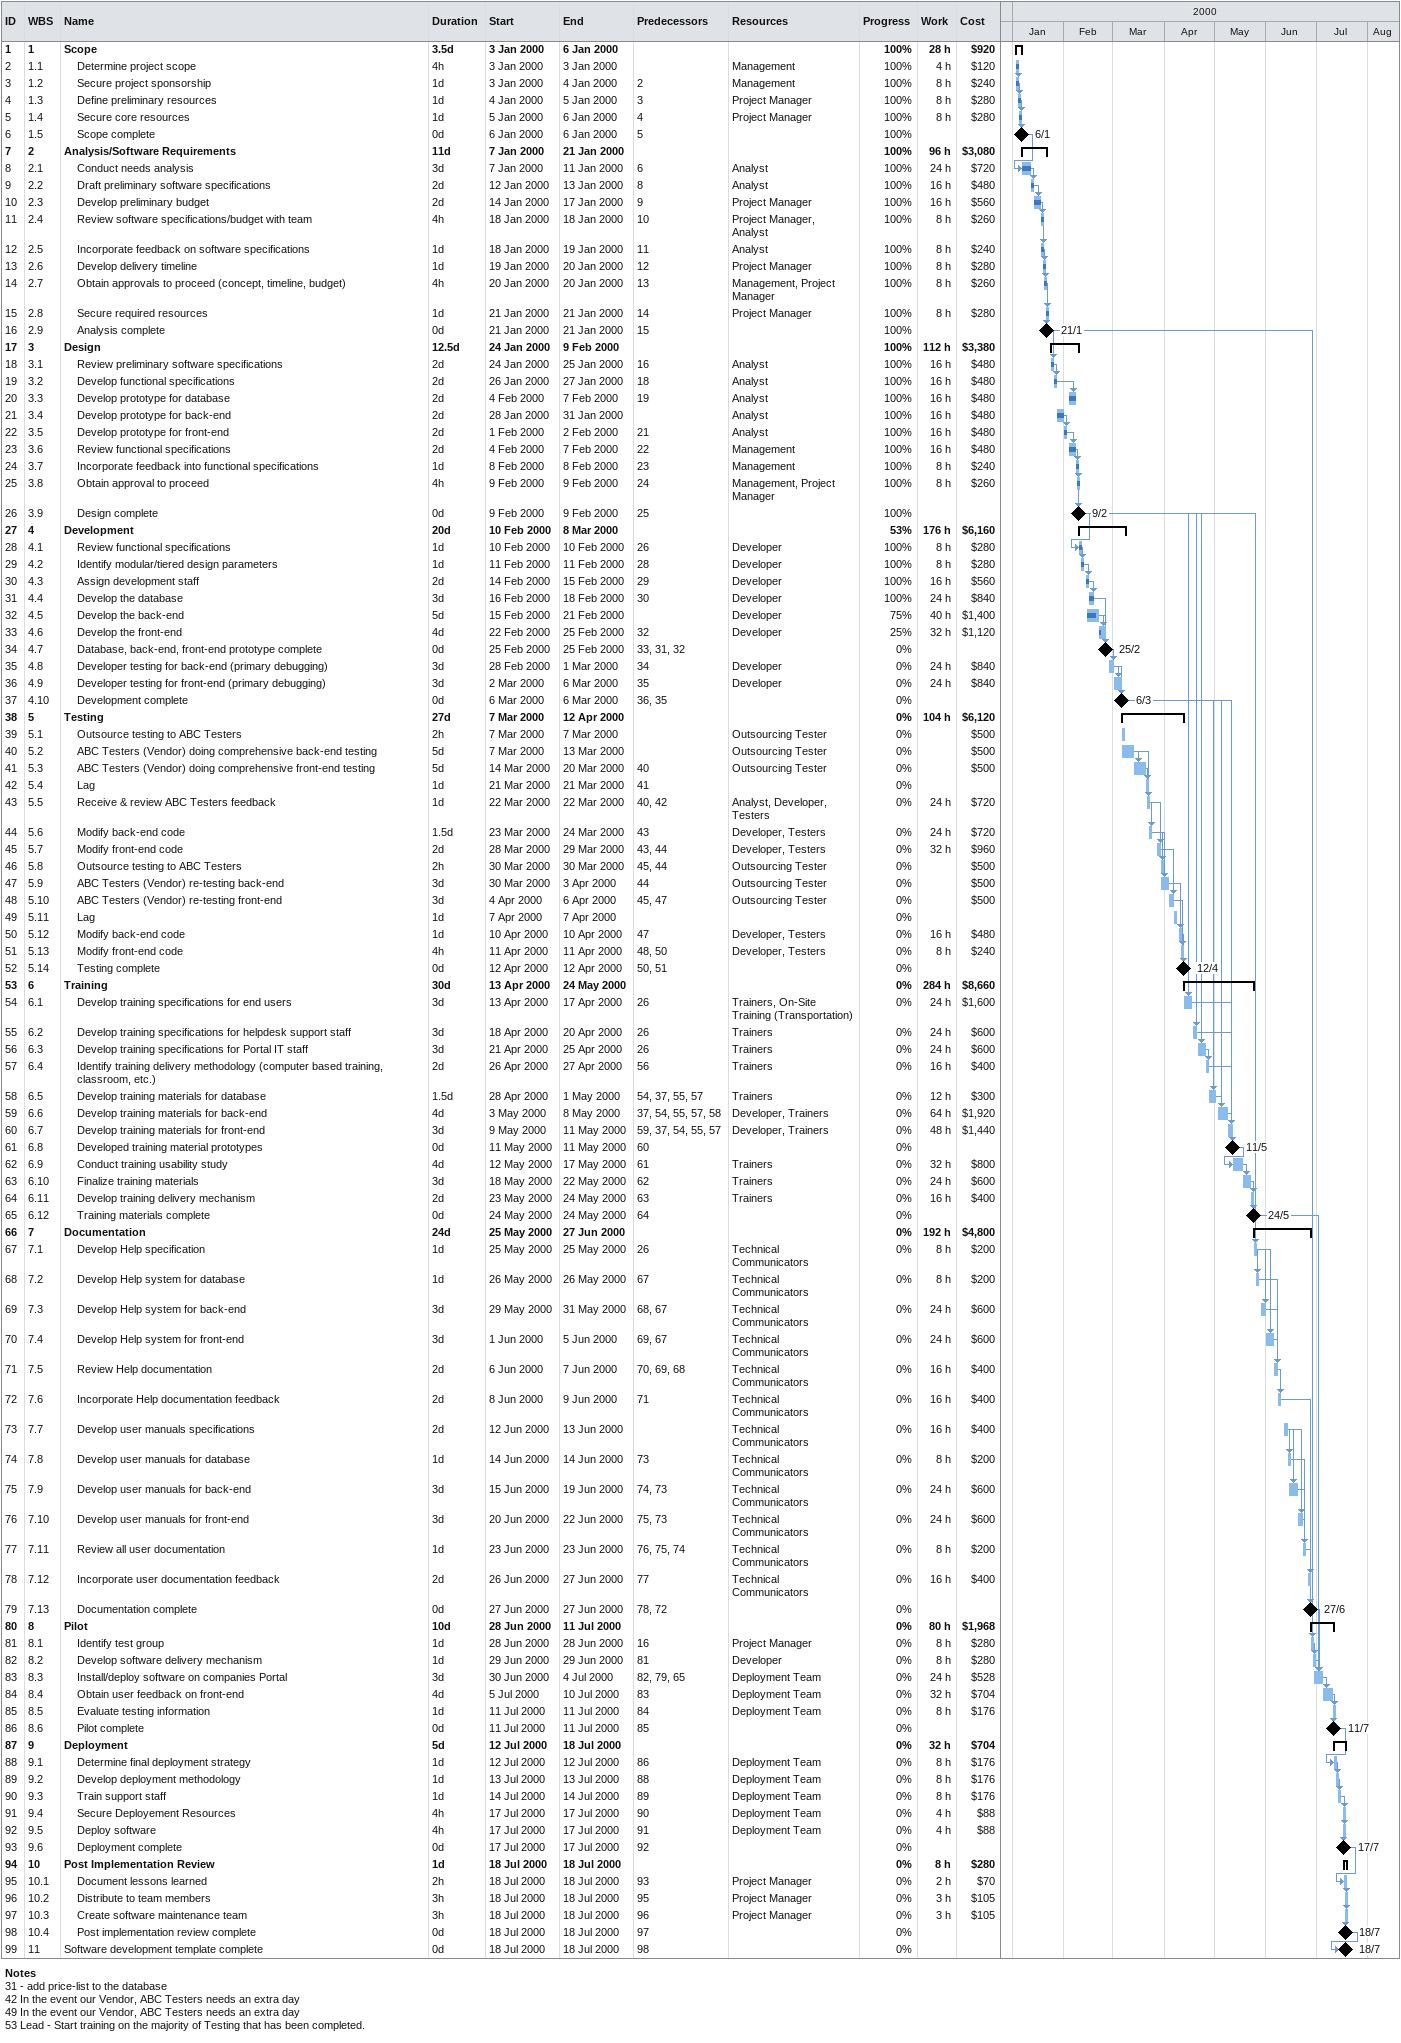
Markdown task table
| ID | WBS | Task | Duration | Start | Finish | Predecessors | Resources | % complete | Work (h) | Cost ($) |
|---|---|---|---|---|---|---|---|---|---|---|
| 1 | 1 | **Scope** | 3.5d | 2000-01-03 | 2000-01-06 |  |  | 100 | 28 | 920 |
| 2 | 1.1 | Determine project scope | 4h | 2000-01-03 | 2000-01-03 |  | Management | 100 | 4 | 120 |
| 3 | 1.2 | Secure project sponsorship | 1d | 2000-01-03 | 2000-01-04 | 2 | Management | 100 | 8 | 240 |
| 4 | 1.3 | Define preliminary resources | 1d | 2000-01-04 | 2000-01-05 | 3 | Project Manager | 100 | 8 | 280 |
| 5 | 1.4 | Secure core resources | 1d | 2000-01-05 | 2000-01-06 | 4 | Project Manager | 100 | 8 | 280 |
| 6 | 1.5 | Scope complete | 0d | 2000-01-06 | 2000-01-06 | 5 |  | 100 |  |  |
| 7 | 2 | **Analysis/Software Requirements** | 11d | 2000-01-07 | 2000-01-21 |  |  | 100 | 96 | 3080 |
| 8 | 2.1 | Conduct needs analysis | 3d | 2000-01-07 | 2000-01-11 | 6 | Analyst | 100 | 24 | 720 |
| 9 | 2.2 | Draft preliminary software specifications | 2d | 2000-01-12 | 2000-01-13 | 8 | Analyst | 100 | 16 | 480 |
| 10 | 2.3 | Develop preliminary budget | 2d | 2000-01-14 | 2000-01-17 | 9 | Project Manager | 100 | 16 | 560 |
| 11 | 2.4 | Review software specifications/budget with team | 4h | 2000-01-18 | 2000-01-18 | 10 | Project Manager, Analyst | 100 | 8 | 260 |
| 12 | 2.5 | Incorporate feedback on software specifications | 1d | 2000-01-18 | 2000-01-19 | 11 | Analyst | 100 | 8 | 240 |
| 13 | 2.6 | Develop delivery timeline | 1d | 2000-01-19 | 2000-01-20 | 12 | Project Manager | 100 | 8 | 280 |
| 14 | 2.7 | Obtain approvals to proceed (concept, timeline, budget) | 4h | 2000-01-20 | 2000-01-20 | 13 | Management, Project Manager | 100 | 8 | 260 |
| 15 | 2.8 | Secure required resources | 1d | 2000-01-21 | 2000-01-21 | 14 | Project Manager | 100 | 8 | 280 |
| 16 | 2.9 | Analysis complete | 0d | 2000-01-21 | 2000-01-21 | 15 |  | 100 |  |  |
| 17 | 3 | **Design** | 12.5d | 2000-01-24 | 2000-02-09 |  |  | 100 | 112 | 3380 |
| 18 | 3.1 | Review preliminary software specifications | 2d | 2000-01-24 | 2000-01-25 | 16 | Analyst | 100 | 16 | 480 |
| 19 | 3.2 | Develop functional specifications | 2d | 2000-01-26 | 2000-01-27 | 18 | Analyst | 100 | 16 | 480 |
| 20 | 3.3 | Develop prototype for database | 2d | 2000-02-04 | 2000-02-07 | 19 | Analyst | 100 | 16 | 480 |
| 21 | 3.4 | Develop prototype for back-end | 2d | 2000-01-28 | 2000-01-31 |  | Analyst | 100 | 16 | 480 |
| 22 | 3.5 | Develop prototype for front-end | 2d | 2000-02-01 | 2000-02-02 | 21 | Analyst | 100 | 16 | 480 |
| 23 | 3.6 | Review functional specifications | 2d | 2000-02-04 | 2000-02-07 | 22 | Management | 100 | 16 | 480 |
| 24 | 3.7 | Incorporate feedback into functional specifications | 1d | 2000-02-08 | 2000-02-08 | 23 | Management | 100 | 8 | 240 |
| 25 | 3.8 | Obtain approval to proceed | 4h | 2000-02-09 | 2000-02-09 | 24 | Management, Project Manager | 100 | 8 | 260 |
| 26 | 3.9 | Design complete | 0d | 2000-02-09 | 2000-02-09 | 25 |  | 100 |  |  |
| 27 | 4 | **Development** | 20d | 2000-02-10 | 2000-03-08 |  |  | 53 | 176 | 6160 |
| 28 | 4.1 | Review functional specifications | 1d | 2000-02-10 | 2000-02-10 | 26 | Developer | 100 | 8 | 280 |
| 29 | 4.2 | Identify modular/tiered design parameters | 1d | 2000-02-11 | 2000-02-11 | 28 | Developer | 100 | 8 | 280 |
| 30 | 4.3 | Assign development staff | 2d | 2000-02-14 | 2000-02-15 | 29 | Developer | 100 | 16 | 560 |
| 31 | 4.4 | Develop the database | 3d | 2000-02-16 | 2000-02-18 | 30 | Developer | 100 | 24 | 840 |
| 32 | 4.5 | Develop the back-end | 5d | 2000-02-15 | 2000-02-21 |  | Developer | 75 | 40 | 1400 |
| 33 | 4.6 | Develop the front-end | 4d | 2000-02-22 | 2000-02-25 | 32 | Developer | 25 | 32 | 1120 |
| 34 | 4.7 | Database, back-end, front-end prototype complete | 0d | 2000-02-25 | 2000-02-25 | 33, 31, 32 |  | 0 |  |  |
| 35 | 4.8 | Developer testing for back-end (primary debugging) | 3d | 2000-02-28 | 2000-03-01 | 34 | Developer | 0 | 24 | 840 |
| 36 | 4.9 | Developer testing for front-end (primary debugging) | 3d | 2000-03-02 | 2000-03-06 | 35 | Developer | 0 | 24 | 840 |
| 37 | 4.10 | Development complete | 0d | 2000-03-06 | 2000-03-06 | 36, 35 |  | 0 |  |  |
| 38 | 5 | **Testing** | 27d | 2000-03-07 | 2000-04-12 |  |  | 0 | 104 | 6120 |
| 39 | 5.1 | Outsource testing to ABC Testers | 2h | 2000-03-07 | 2000-03-07 |  | Outsourcing Tester | 0 |  | 500 |
| 40 | 5.2 | ABC Testers (Vendor) doing comprehensive back-end testing | 5d | 2000-03-07 | 2000-03-13 |  | Outsourcing Tester | 0 |  | 500 |
| 41 | 5.3 | ABC Testers (Vendor) doing comprehensive front-end testing | 5d | 2000-03-14 | 2000-03-20 | 40 | Outsourcing Tester | 0 |  | 500 |
| 42 | 5.4 | Lag | 1d | 2000-03-21 | 2000-03-21 | 41 |  | 0 |  |  |
| 43 | 5.5 | Receive & review ABC Testers feedback | 1d | 2000-03-22 | 2000-03-22 | 40, 42 | Analyst, Developer, Testers | 0 | 24 | 720 |
| 44 | 5.6 | Modify back-end code | 1.5d | 2000-03-23 | 2000-03-24 | 43 | Developer, Testers | 0 | 24 | 720 |
| 45 | 5.7 | Modify front-end code | 2d | 2000-03-28 | 2000-03-29 | 43, 44 | Developer, Testers | 0 | 32 | 960 |
| 46 | 5.8 | Outsource testing to ABC Testers | 2h | 2000-03-30 | 2000-03-30 | 45, 44 | Outsourcing Tester | 0 |  | 500 |
| 47 | 5.9 | ABC Testers (Vendor) re-testing back-end | 3d | 2000-03-30 | 2000-04-03 | 44 | Outsourcing Tester | 0 |  | 500 |
| 48 | 5.10 | ABC Testers (Vendor) re-testing front-end | 3d | 2000-04-04 | 2000-04-06 | 45, 47 | Outsourcing Tester | 0 |  | 500 |
| 49 | 5.11 | Lag | 1d | 2000-04-07 | 2000-04-07 |  |  | 0 |  |  |
| 50 | 5.12 | Modify back-end code | 1d | 2000-04-10 | 2000-04-10 | 47 | Developer, Testers | 0 | 16 | 480 |
| 51 | 5.13 | Modify front-end code | 4h | 2000-04-11 | 2000-04-11 | 48, 50 | Developer, Testers | 0 | 8 | 240 |
| 52 | 5.14 | Testing complete | 0d | 2000-04-12 | 2000-04-12 | 50, 51 |  | 0 |  |  |
| 53 | 6 | **Training** | 30d | 2000-04-13 | 2000-05-24 |  |  | 0 | 284 | 8660 |
| 54 | 6.1 | Develop training specifications for end users | 3d | 2000-04-13 | 2000-04-17 | 26 | Trainers, On-Site Training (Transportation) | 0 | 24 | 1600 |
| 55 | 6.2 | Develop training specifications for helpdesk support staff | 3d | 2000-04-18 | 2000-04-20 | 26 | Trainers | 0 | 24 | 600 |
| 56 | 6.3 | Develop training specifications for Portal IT staff | 3d | 2000-04-21 | 2000-04-25 | 26 | Trainers | 0 | 24 | 600 |
| 57 | 6.4 | Identify training delivery methodology (computer based training, classroom, etc.) | 2d | 2000-04-26 | 2000-04-27 | 56 | Trainers | 0 | 16 | 400 |
| 58 | 6.5 | Develop training materials for database | 1.5d | 2000-04-28 | 2000-05-01 | 54, 37, 55, 57 | Trainers | 0 | 12 | 300 |
| 59 | 6.6 | Develop training materials for back-end | 4d | 2000-05-03 | 2000-05-08 | 37, 54, 55, 57, 58 | Developer, Trainers | 0 | 64 | 1920 |
| 60 | 6.7 | Develop training materials for front-end | 3d | 2000-05-09 | 2000-05-11 | 59, 37, 54, 55, 57 | Developer, Trainers | 0 | 48 | 1440 |
| 61 | 6.8 | Developed training material prototypes | 0d | 2000-05-11 | 2000-05-11 | 60 |  | 0 |  |  |
| 62 | 6.9 | Conduct training usability study | 4d | 2000-05-12 | 2000-05-17 | 61 | Trainers | 0 | 32 | 800 |
| 63 | 6.10 | Finalize training materials | 3d | 2000-05-18 | 2000-05-22 | 62 | Trainers | 0 | 24 | 600 |
| 64 | 6.11 | Develop training delivery mechanism | 2d | 2000-05-23 | 2000-05-24 | 63 | Trainers | 0 | 16 | 400 |
| 65 | 6.12 | Training materials complete | 0d | 2000-05-24 | 2000-05-24 | 64 |  | 0 |  |  |
| 66 | 7 | **Documentation** | 24d | 2000-05-25 | 2000-06-27 |  |  | 0 | 192 | 4800 |
| 67 | 7.1 | Develop Help specification | 1d | 2000-05-25 | 2000-05-25 | 26 | Technical Communicators | 0 | 8 | 200 |
| 68 | 7.2 | Develop Help system for database | 1d | 2000-05-26 | 2000-05-26 | 67 | Technical Communicators | 0 | 8 | 200 |
| 69 | 7.3 | Develop Help system for back-end | 3d | 2000-05-29 | 2000-05-31 | 68, 67 | Technical Communicators | 0 | 24 | 600 |
| 70 | 7.4 | Develop Help system for front-end | 3d | 2000-06-01 | 2000-06-05 | 69, 67 | Technical Communicators | 0 | 24 | 600 |
| 71 | 7.5 | Review Help documentation | 2d | 2000-06-06 | 2000-06-07 | 70, 69, 68 | Technical Communicators | 0 | 16 | 400 |
| 72 | 7.6 | Incorporate Help documentation feedback | 2d | 2000-06-08 | 2000-06-09 | 71 | Technical Communicators | 0 | 16 | 400 |
| 73 | 7.7 | Develop user manuals specifications | 2d | 2000-06-12 | 2000-06-13 |  | Technical Communicators | 0 | 16 | 400 |
| 74 | 7.8 | Develop user manuals for database | 1d | 2000-06-14 | 2000-06-14 | 73 | Technical Communicators | 0 | 8 | 200 |
| 75 | 7.9 | Develop user manuals for back-end | 3d | 2000-06-15 | 2000-06-19 | 74, 73 | Technical Communicators | 0 | 24 | 600 |
| 76 | 7.10 | Develop user manuals for front-end | 3d | 2000-06-20 | 2000-06-22 | 75, 73 | Technical Communicators | 0 | 24 | 600 |
| 77 | 7.11 | Review all user documentation | 1d | 2000-06-23 | 2000-06-23 | 76, 75, 74 | Technical Communicators | 0 | 8 | 200 |
| 78 | 7.12 | Incorporate user documentation feedback | 2d | 2000-06-26 | 2000-06-27 | 77 | Technical Communicators | 0 | 16 | 400 |
| 79 | 7.13 | Documentation complete | 0d | 2000-06-27 | 2000-06-27 | 78, 72 |  | 0 |  |  |
| 80 | 8 | **Pilot** | 10d | 2000-06-28 | 2000-07-11 |  |  | 0 | 80 | 1968 |
| 81 | 8.1 | Identify test group | 1d | 2000-06-28 | 2000-06-28 | 16 | Project Manager | 0 | 8 | 280 |
| 82 | 8.2 | Develop software delivery mechanism | 1d | 2000-06-29 | 2000-06-29 | 81 | Developer | 0 | 8 | 280 |
| 83 | 8.3 | Install/deploy software on companies Portal | 3d | 2000-06-30 | 2000-07-04 | 82, 79, 65 | Deployment Team | 0 | 24 | 528 |
| 84 | 8.4 | Obtain user feedback on front-end | 4d | 2000-07-05 | 2000-07-10 | 83 | Deployment Team | 0 | 32 | 704 |
| 85 | 8.5 | Evaluate testing information | 1d | 2000-07-11 | 2000-07-11 | 84 | Deployment Team | 0 | 8 | 176 |
| 86 | 8.6 | Pilot complete | 0d | 2000-07-11 | 2000-07-11 | 85 |  | 0 |  |  |
| 87 | 9 | **Deployment** | 5d | 2000-07-12 | 2000-07-18 |  |  | 0 | 32 | 704 |
| 88 | 9.1 | Determine final deployment strategy | 1d | 2000-07-12 | 2000-07-12 | 86 | Deployment Team | 0 | 8 | 176 |
| 89 | 9.2 | Develop deployment methodology | 1d | 2000-07-13 | 2000-07-13 | 88 | Deployment Team | 0 | 8 | 176 |
| 90 | 9.3 | Train support staff | 1d | 2000-07-14 | 2000-07-14 | 89 | Deployment Team | 0 | 8 | 176 |
| 91 | 9.4 | Secure Deployement Resources | 4h | 2000-07-17 | 2000-07-17 | 90 | Deployment Team | 0 | 4 | 88 |
| 92 | 9.5 | Deploy software | 4h | 2000-07-17 | 2000-07-17 | 91 | Deployment Team | 0 | 4 | 88 |
| 93 | 9.6 | Deployment complete | 0d | 2000-07-17 | 2000-07-17 | 92 |  | 0 |  |  |
| 94 | 10 | **Post Implementation Review** | 1d | 2000-07-18 | 2000-07-18 |  |  | 0 | 8 | 280 |
| 95 | 10.1 | Document lessons learned | 2h | 2000-07-18 | 2000-07-18 | 93 | Project Manager | 0 | 2 | 70 |
| 96 | 10.2 | Distribute to team members | 3h | 2000-07-18 | 2000-07-18 | 95 | Project Manager | 0 | 3 | 105 |
| 97 | 10.3 | Create software maintenance team | 3h | 2000-07-18 | 2000-07-18 | 96 | Project Manager | 0 | 3 | 105 |
| 98 | 10.4 | Post implementation review complete | 0d | 2000-07-18 | 2000-07-18 | 97 |  | 0 |  |  |
| 99 | 11 | Software development template complete | 0d | 2000-07-18 | 2000-07-18 | 98 |  | 0 |  |  |

Notes
- 31: - add price-list to the database
- 42: In the event our Vendor, ABC Testers needs an extra day
- 49: In the event our Vendor, ABC Testers needs an extra day
- 53: Lead - Start training on the majority of Testing that has been completed.
